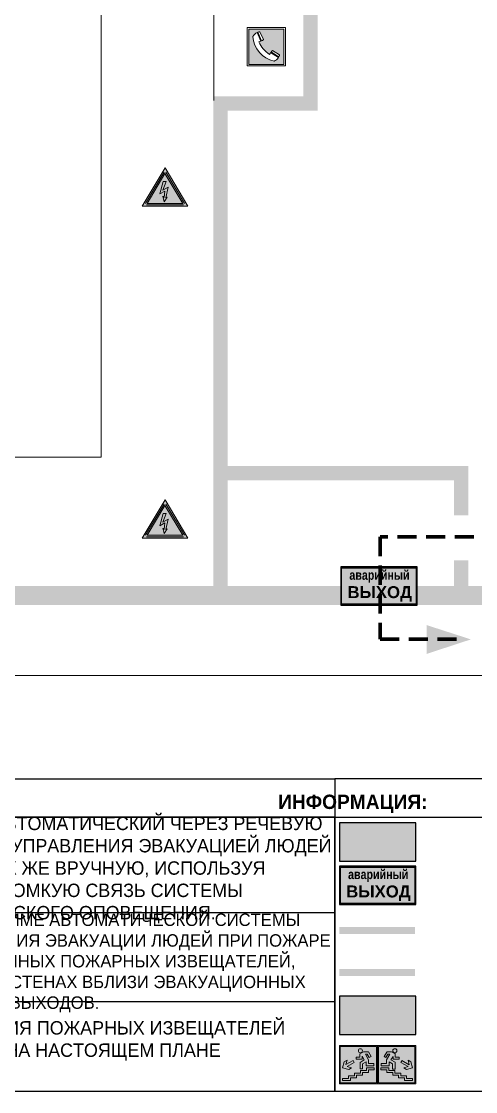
# Model space of a CAD drawing. Header units: millimetres. Extents: x 13114 to 67229, y 22859 to 38520.
# Drawn here: x 29740.4 to 29835.5, y 24698.2 to 24922.1 of the extents above; entities that cross this region are included whole.
import ezdxf

# ---------------------------------------------------------------- set-up
doc = ezdxf.new("R2010")
doc.units = ezdxf.units.MM
doc.linetypes.add('GOST2.303 4', pattern=[7, 5, -2, 0])
doc.linetypes.add('{ Wide Dash }', pattern=[12, 4, -2, 4, -2])
doc.layers.add('План_Штампы', color=7, linetype='Continuous')
doc.styles.add('обычный', font='arial.ttf')

# ---------------------------------------------------------------- blocks, each defined once
blk = doc.blocks.new('A$C41C009D9')
at = {"true_color": 0xffffff}
blk.add_hatch(color=7, dxfattribs=at).paths.add_polyline_path([(0, 8), (-16, 8), (-16, 0), (0, 0)])
h = blk.add_hatch(color=126)
h.dxf.hatch_style = 1
h.paths.add_polyline_path([(-15.8, 7.8), (-15.8, 0.2), (-0.2, 0.2), (-0.2, 7.8)])
at = {"color": 126}
for points in [[(-16, 0), (0, 0), (0, 8), (-16, 8)], [(-16, 0), (0, 0), (0, 8), (-16, 8)], [(-15.8, 7.8), (-0.2, 7.8), (-0.2, 0.2), (-15.8, 0.2)]]:
    blk.add_lwpolyline(points, close=True, dxfattribs=at)
at = {"color": 7, "true_color": 0xffffff, "insert": (-15.8, 7.3), "char_height": 2.5, "width": 15.5999, "attachment_point": 1, "style": 'обычный'}
blk.add_mtext('\\pi1.6133;{\\fArial|b1|i0|c204|p34;\\H0.8x;\\W0.8;аварийный\\H1.25x;\\W1;\\P\\pi1.2327;ВЫХОД}', dxfattribs=at)
blk = doc.blocks.new('A$C32E8229D')
at = {"true_color": 0xffffff}
blk.add_hatch(color=7, dxfattribs=at).paths.add_polyline_path([(0, 0), (0, -8), (16, -8), (16, 0)])
h = blk.add_hatch(color=126)
h.paths.add_polyline_path([(0.2, -0.2), (15.8, -0.2), (15.8, -7.8), (0.2, -7.8)])
h.paths.add_polyline_path([(13.49, -2.05), (12.08, -2.05), (11.37, -2.63, 0.162397), (11.29, -2.84), (11.29, -3.63), (10.35, -3.63), (10.35, -4.05), (11.68, -4.05), (11.68, -3.48), (12.26, -4.28), (11.29, -5.1), (11.29, -6.78), (11.85, -6.78), (11.85, -5.44), (12.8, -4.64), (12.8, -5.94), (14.46, -5.94), (14.46, -5.39), (13.45, -5.39), (13.45, -3.97), (12.46, -2.59), (13.15, -2.59), (13.69, -3.34), (14.18, -3)], flags=16)
h.paths.add_polyline_path([(10.74, -1.82, 1), (11.8, -1.82, 1)], flags=16)
h.paths.add_polyline_path([(9.39, -3.59), (5.99, -3.59), (6.56, -3.03), (5.91, -3.03), (5.1, -3.83), (5.91, -4.64), (6.56, -4.64), (5.99, -4.09), (9.39, -4.09)], flags=16)
h.paths.add_polyline_path([(4.29, -1.08), (1.72, -1.08), (1.72, -6.6), (4.29, -6.6)], flags=16)
at = {"color": 126}
blk.add_lwpolyline([(16, -8), (0, -8), (0, 0), (16, 0)], close=True, dxfattribs=at)
blk = doc.blocks.new('A$C7B4425F7')
at = {"true_color": 0xffffff}
blk.add_hatch(color=7, dxfattribs=at).paths.add_polyline_path([(0, 0), (-16, 0), (-16, -8), (0, -8)])
h = blk.add_hatch(color=126)
h.paths.add_polyline_path([(-0.2, -0.2), (-15.8, -0.2), (-15.8, -7.8), (-0.2, -7.8)])
h.paths.add_polyline_path([(-11.76, -2.03), (-11.76, -3.66), (-11.17, -3.66, -0.568275), (-11.17, -6.18), (-12.58, -6.18), (-12.58, -2.03)], flags=16)
h.paths.add_polyline_path([(-13.33, -4.12, -0.495768), (-13.59, -6.18), (-15.03, -6.18), (-15.03, -2.03), (-13.59, -2.03, -0.487973)], flags=16)
h.paths.add_polyline_path([(-10.25, -2.03), (-9.48, -2.03), (-9.48, -6.18), (-10.25, -6.18)], flags=16)
h.paths.add_polyline_path([(-13.84, -3.69), (-14.24, -3.69), (-14.24, -3.03), (-13.9, -3.03, -0.692621)], flags=0)
h.paths.add_polyline_path([(-9.15, -2.03), (-8.4, -2.03), (-8.04, -3.07), (-7.68, -2.03), (-6.93, -2.03), (-7.64, -4.1), (-6.93, -6.18), (-7.68, -6.18), (-8.04, -5.14), (-8.4, -6.18), (-9.15, -6.18), (-8.44, -4.1)], flags=16)
h.paths.add_polyline_path([(-11.76, -4.46), (-11.42, -4.46, -0.692621), (-11.36, -5.12), (-11.76, -5.12)], flags=0)
h.paths.add_polyline_path([(-13.9, -5.2), (-14.24, -5.2), (-14.24, -4.55), (-13.84, -4.55, -0.708038)], flags=0)
edge = h.paths.add_edge_path(flags=16)
edge.add_ellipse((-5.51, -4.08), major_axis=(0, 2.05), ratio=0.586184, start_angle=0, end_angle=360)
edge = h.paths.add_edge_path(flags=0)
edge.add_ellipse((-5.51, -4.08), major_axis=(0, 1.14), ratio=0.454828, start_angle=0, end_angle=360)
h.paths.add_polyline_path([(-4.13, -4.96, 0.377264), (-3.48, -4.52, 0.0555), (-3.16, -2.03), (-1.66, -2.03), (-1.66, -4.96), (-0.96, -4.96), (-0.96, -7.01), (-1.75, -7.01), (-1.75, -6.18), (-3.3, -6.18), (-3.3, -7.02), (-4.13, -7.02)], flags=16)
h.paths.add_polyline_path([(-2.73, -2.91), (-2.28, -2.91), (-2.28, -4.96), (-3.05, -4.96, 0.079136)], flags=0)
at = {"color": 126}
blk.add_lwpolyline([(-16, -8), (0, -8), (0, 0), (-16, 0)], close=True, dxfattribs=at)
blk = doc.blocks.new('вниз 3')
at = {"lineweight": 0, "true_color": 0xffffff}
h = blk.add_hatch(color=7, dxfattribs=at)
h.dxf.hatch_style = 1
h.paths.add_polyline_path([(40997.5, -4475.69), (40997.25, -4475.28), (40995.76, -4476.15), (40995.97, -4475.23), (40995.39, -4475.56), (40995.05, -4476.83), (40996.33, -4477.17), (40996.91, -4476.83), (40996, -4476.55)], flags=0)
h.paths.add_polyline_path([(40999.81, -4473.95), (41000.22, -4473.95), (41000.64, -4474.67), (41001.03, -4474.43), (41000.46, -4473.49), (41000.42, -4473.49), (40999.43, -4473.49), (40998.68, -4473.92), (40998.68, -4474.57), (40997.88, -4474.57), (40997.88, -4475), (40999.14, -4475), (40999.14, -4474.43), (40999.14, -4474.38), (40999.59, -4475.15), (40998.72, -4475.67), (40998.72, -4477.06), (40999.24, -4477.06), (40999.24, -4475.96), (40999.95, -4475.56), (40999.95, -4476.43), (41001.61, -4476.43), (41001.61, -4475.88), (41000.47, -4475.88), (41000.47, -4475.12)], flags=0)
h.paths.add_polyline_path([(40999.2, -4473.24, 1), (40998.35, -4473.24, 1)], flags=0)
h.paths.add_polyline_path([(41000.46, -4477.26), (41001.69, -4477.26), (41001.69, -4476.84), (41000.03, -4476.84), (41000.03, -4477.39), (40998.78, -4477.39), (40998.78, -4477.95), (40997.53, -4477.95), (40997.53, -4478.5), (40996.29, -4478.5), (40996.29, -4479.06), (40995.05, -4479.06), (40995.05, -4479.48), (40995.29, -4479.48), (40996.72, -4479.48), (40996.72, -4478.92), (40997.97, -4478.92), (40997.97, -4478.36), (40999.2, -4478.36), (40999.2, -4477.81), (41000.46, -4477.81)], flags=0)
h.paths.add_polyline_path([(41002.37, -4472.17), (40994.37, -4472.17), (40994.37, -4480.17), (41002.37, -4480.17)])
h.paths.add_polyline_path([(41002.16, -4479.96), (40994.57, -4479.96), (40994.57, -4472.37), (41002.16, -4472.37)], flags=16)
h.paths.add_polyline_path([(41001.61, -4475.88), (41001.61, -4476.43), (40999.95, -4476.43), (40999.95, -4475.56), (40999.24, -4475.96), (40999.24, -4477.06), (40998.72, -4477.06), (40998.72, -4475.67), (40999.59, -4475.15), (40999.14, -4474.38), (40999.14, -4474.43), (40999.14, -4475), (40997.88, -4475), (40997.88, -4474.57), (40998.68, -4474.57), (40998.68, -4473.92), (40999.43, -4473.49), (41000.42, -4473.49), (41000.46, -4473.49), (41001.03, -4474.43), (41000.64, -4474.67), (41000.22, -4473.95), (40999.81, -4473.95), (41000.47, -4475.12), (41000.47, -4475.88)], flags=0)
h.paths.add_polyline_path([(41001.69, -4476.84), (41001.69, -4477.26), (41000.46, -4477.26), (41000.46, -4477.81), (40999.2, -4477.81), (40999.2, -4478.36), (40997.97, -4478.36), (40997.97, -4478.92), (40996.72, -4478.92), (40996.72, -4479.48), (40995.05, -4479.48), (40995.05, -4479.06), (40996.29, -4479.06), (40996.29, -4478.5), (40997.53, -4478.5), (40997.53, -4477.95), (40998.78, -4477.95), (40998.78, -4477.39), (41000.03, -4477.39), (41000.03, -4476.84)], flags=0)
h.paths.add_polyline_path([(40998.35, -4473.24, -1), (40999.2, -4473.24, -1)], flags=0)
h.paths.add_polyline_path([(40997.5, -4475.69), (40996, -4476.55), (40996.91, -4476.83), (40996.33, -4477.17), (40995.05, -4476.83), (40995.39, -4475.56), (40995.97, -4475.23), (40995.76, -4476.15), (40997.25, -4475.28)], flags=0)
at = {"lineweight": 0}
h = blk.add_hatch(color=126, dxfattribs=at)
h.dxf.hatch_style = 1
h.paths.add_polyline_path([(41002.16, -4472.37), (40994.57, -4472.37), (40994.57, -4479.96), (41002.16, -4479.96)])
h.paths.add_polyline_path([(40995.97, -4475.23), (40995.76, -4476.15), (40997.25, -4475.28), (40997.5, -4475.69), (40996, -4476.55), (40996.91, -4476.83), (40996.33, -4477.17), (40995.05, -4476.83), (40995.39, -4475.56)], flags=16)
h.paths.add_polyline_path([(40997.88, -4474.57), (40998.68, -4474.57), (40998.68, -4473.92), (40999.43, -4473.49), (41000.42, -4473.49), (41000.46, -4473.49), (41001.03, -4474.43), (41000.64, -4474.67), (41000.22, -4473.95), (40999.81, -4473.95), (41000.47, -4475.12), (41000.47, -4475.88), (41001.61, -4475.88), (41001.61, -4476.43), (40999.95, -4476.43), (40999.95, -4475.56), (40999.24, -4475.96), (40999.24, -4477.06), (40998.72, -4477.06), (40998.72, -4475.67), (40999.59, -4475.15), (40999.14, -4474.38), (40999.14, -4474.43), (40999.14, -4475), (40997.88, -4475)], flags=16)
h.paths.add_polyline_path([(40998.35, -4473.24, -1), (40999.2, -4473.24, -1)], flags=16)
h.paths.add_polyline_path([(40997.53, -4477.95), (40998.78, -4477.95), (40998.78, -4477.39), (41000.03, -4477.39), (41000.03, -4476.84), (41001.69, -4476.84), (41001.69, -4477.26), (41000.46, -4477.26), (41000.46, -4477.81), (40999.2, -4477.81), (40999.2, -4478.36), (40997.97, -4478.36), (40997.97, -4478.92), (40996.72, -4478.92), (40996.72, -4479.48), (40995.05, -4479.48), (40995.05, -4479.06), (40996.29, -4479.06), (40996.29, -4478.5), (40997.53, -4478.5)], flags=16)
at = {"lineweight": 0, "true_color": 0xffffff}
h = blk.add_hatch(color=7, dxfattribs=at)
h.dxf.hatch_style = 1
h.paths.add_polyline_path([(40999.2, -4473.24, 1), (40998.35, -4473.24, 1)])
h.paths.add_polyline_path([(40999.81, -4473.95), (41000.22, -4473.95), (41000.64, -4474.67), (41001.03, -4474.43), (41000.46, -4473.49), (41000.42, -4473.49), (40999.43, -4473.49), (40998.68, -4473.92), (40998.68, -4474.57), (40997.88, -4474.57), (40997.88, -4475), (40999.14, -4475), (40999.14, -4474.43), (40999.14, -4474.38), (40999.59, -4475.15), (40998.72, -4475.67), (40998.72, -4477.06), (40999.24, -4477.06), (40999.24, -4475.96), (40999.95, -4475.56), (40999.95, -4476.43), (41001.61, -4476.43), (41001.61, -4475.88), (41000.47, -4475.88), (41000.47, -4475.12)])
h.paths.add_polyline_path([(40999.2, -4477.81), (41000.46, -4477.81), (41000.46, -4477.26), (41001.69, -4477.26), (41001.69, -4476.84), (41000.03, -4476.84), (41000.03, -4477.39), (40998.78, -4477.39), (40998.78, -4477.95), (40997.53, -4477.95), (40997.53, -4478.5), (40996.29, -4478.5), (40996.29, -4479.06), (40995.05, -4479.06), (40995.05, -4479.48), (40995.29, -4479.48), (40996.72, -4479.48), (40996.72, -4478.92), (40997.97, -4478.92), (40997.97, -4478.36), (40999.2, -4478.36)])
h.paths.add_polyline_path([(40997.5, -4475.69), (40997.25, -4475.28), (40995.76, -4476.15), (40995.97, -4475.23), (40995.39, -4475.56), (40995.05, -4476.83), (40996.33, -4477.17), (40996.91, -4476.83), (40996, -4476.55)])
at = {"color": 126, "lineweight": 0}
for points in [[(40994.37, -4472.17), (41002.37, -4472.17), (41002.37, -4480.17), (40994.37, -4480.17)], [(40994.57, -4472.37), (41002.16, -4472.37), (41002.16, -4479.96), (40994.57, -4479.96)]]:
    blk.add_lwpolyline(points, close=True, dxfattribs=at)
for points in [[(40999.14, -4474.43), (40999.14, -4475), (40997.88, -4475), (40997.88, -4474.57), (40998.68, -4474.57), (40998.68, -4473.92), (40999.43, -4473.49), (41000.42, -4473.49), (41000.46, -4473.49), (41001.03, -4474.43), (41000.64, -4474.67), (41000.22, -4473.95), (40999.81, -4473.95), (41000.47, -4475.12), (41000.47, -4475.88), (41001.61, -4475.88), (41001.61, -4476.43), (40999.95, -4476.43), (40999.95, -4475.56), (40999.24, -4475.96), (40999.24, -4477.06), (40998.72, -4477.06), (40998.72, -4475.67), (40999.59, -4475.15), (40999.14, -4474.38), (40999.14, -4474.43)], [(40995.05, -4476.83), (40995.39, -4475.56), (40995.97, -4475.23), (40995.76, -4476.15), (40997.25, -4475.28), (40997.5, -4475.69), (40996, -4476.55), (40996.91, -4476.83), (40996.33, -4477.17), (40995.05, -4476.83)], [(40995.29, -4479.48), (40995.05, -4479.48), (40995.05, -4479.06), (40996.29, -4479.06), (40996.29, -4478.5), (40997.53, -4478.5), (40997.53, -4477.95), (40998.78, -4477.95), (40998.78, -4477.39), (41000.03, -4477.39), (41000.03, -4476.84), (41001.69, -4476.84), (41001.69, -4477.26), (41000.46, -4477.26), (41000.46, -4477.81), (40999.2, -4477.81), (40999.2, -4478.36), (40997.97, -4478.36), (40997.97, -4478.92), (40996.72, -4478.92), (40996.72, -4479.48), (40995.05, -4479.48)]]:
    blk.add_lwpolyline(points, dxfattribs=at)
blk.add_circle((40998.77, -4473.24), 0.426, dxfattribs=at)
blk = doc.blocks.new('вниз')
at = {"lineweight": 0, "true_color": 0xffffff}
h = blk.add_hatch(color=7, dxfattribs=at)
h.dxf.hatch_style = 1
h.paths.add_polyline_path([(40994.51, -4472.22), (40986.51, -4472.22), (40986.51, -4480.22), (40994.51, -4480.22)])
h.paths.add_polyline_path([(40994.31, -4472.42), (40994.31, -4480.01), (40986.71, -4480.01), (40986.71, -4472.42)], flags=16)
h.paths.add_polyline_path([(40988.43, -4473.53), (40989.43, -4473.53), (40990.19, -4473.96), (40990.19, -4474.6), (40991, -4474.6), (40991, -4475.06), (40989.73, -4475.06), (40989.73, -4474.46), (40989.3, -4475.18), (40990.17, -4475.7), (40990.17, -4477.11), (40989.63, -4477.11), (40989.63, -4476.01), (40988.94, -4475.59), (40988.94, -4476.46), (40988.94, -4476.46), (40987.47, -4476.46), (40987.26, -4476.46), (40987.26, -4475.92), (40988.4, -4475.92), (40988.4, -4475.2), (40989.1, -4473.99), (40988.66, -4473.99), (40988.24, -4474.7), (40987.86, -4474.47), (40988.41, -4473.56)], flags=0)
h.paths.add_polyline_path([(40990.55, -4473.29, -1), (40989.69, -4473.29, -1)], flags=0)
h.paths.add_polyline_path([(40988.85, -4476.89), (40988.85, -4477.43), (40990.1, -4477.43), (40990.1, -4477.99), (40991.34, -4477.99), (40991.34, -4478.54), (40992.59, -4478.54), (40992.59, -4479.09), (40993.83, -4479.09), (40993.83, -4479.52), (40992.17, -4479.52), (40992.17, -4478.97), (40990.91, -4478.97), (40990.91, -4478.41), (40989.68, -4478.41), (40989.68, -4477.86), (40988.43, -4477.86), (40988.43, -4477.31), (40987.6, -4477.31), (40987.18, -4477.31), (40987.18, -4476.89)], flags=0)
h.paths.add_polyline_path([(40991.61, -4475.33), (40993.12, -4476.2), (40992.9, -4475.27), (40993.48, -4475.6), (40993.83, -4476.88), (40992.56, -4477.22), (40991.97, -4476.88), (40992.9, -4476.61), (40991.38, -4475.74), (40991.58, -4475.39)], flags=0)
h.paths.add_polyline_path([(40990.19, -4473.96), (40989.43, -4473.53), (40988.43, -4473.53), (40988.41, -4473.56), (40987.86, -4474.47), (40988.24, -4474.7), (40988.66, -4473.99), (40989.1, -4473.99), (40988.4, -4475.2), (40988.4, -4475.92), (40987.26, -4475.92), (40987.26, -4476.46), (40987.47, -4476.46), (40988.94, -4476.46), (40988.94, -4476.27), (40988.94, -4475.59), (40989.63, -4476.01), (40989.63, -4477.11), (40990.17, -4477.11), (40990.17, -4475.7), (40989.3, -4475.18), (40989.73, -4474.46), (40989.73, -4475.06), (40991, -4475.06), (40991, -4474.6), (40990.19, -4474.6)], flags=0)
h.paths.add_polyline_path([(40990.55, -4473.29, 1), (40989.69, -4473.29, 1)], flags=0)
h.paths.add_polyline_path([(40991.61, -4475.33), (40991.58, -4475.39), (40991.38, -4475.74), (40992.9, -4476.61), (40991.97, -4476.88), (40992.56, -4477.22), (40993.83, -4476.88), (40993.48, -4475.6), (40992.9, -4475.27), (40993.12, -4476.2)], flags=0)
h.paths.add_polyline_path([(40990.1, -4477.43), (40988.85, -4477.43), (40988.85, -4476.89), (40987.18, -4476.89), (40987.18, -4477.31), (40987.6, -4477.31), (40988.43, -4477.31), (40988.43, -4477.86), (40989.68, -4477.86), (40989.68, -4478.41), (40990.91, -4478.41), (40990.91, -4478.97), (40992.17, -4478.97), (40992.17, -4479.52), (40993.83, -4479.52), (40993.83, -4479.09), (40992.59, -4479.09), (40992.59, -4478.54), (40991.34, -4478.54), (40991.34, -4477.99), (40990.1, -4477.99)], flags=0)
at = {"lineweight": 0}
h = blk.add_hatch(color=126, dxfattribs=at)
h.dxf.hatch_style = 1
h.paths.add_polyline_path([(40994.31, -4472.42), (40986.71, -4472.42), (40986.71, -4480.01), (40994.31, -4480.01)])
h.paths.add_polyline_path([(40988.43, -4473.53), (40989.43, -4473.53), (40990.19, -4473.96), (40990.19, -4474.6), (40991, -4474.6), (40991, -4475.06), (40989.73, -4475.06), (40989.73, -4474.46), (40989.3, -4475.18), (40990.17, -4475.7), (40990.17, -4477.11), (40989.63, -4477.11), (40989.63, -4476.01), (40988.94, -4475.59), (40988.94, -4476.46), (40988.94, -4476.46), (40987.47, -4476.46), (40987.26, -4476.46), (40987.26, -4475.92), (40988.4, -4475.92), (40988.4, -4475.2), (40989.1, -4473.99), (40988.66, -4473.99), (40988.24, -4474.7), (40987.86, -4474.47), (40988.41, -4473.56)], flags=16)
h.paths.add_polyline_path([(40990.55, -4473.29, -1), (40989.69, -4473.29, -1)], flags=16)
h.paths.add_polyline_path([(40988.85, -4476.89), (40988.85, -4477.43), (40990.1, -4477.43), (40990.1, -4477.99), (40991.34, -4477.99), (40991.34, -4478.54), (40992.59, -4478.54), (40992.59, -4479.09), (40993.83, -4479.09), (40993.83, -4479.52), (40992.17, -4479.52), (40992.17, -4478.97), (40990.91, -4478.97), (40990.91, -4478.41), (40989.68, -4478.41), (40989.68, -4477.86), (40988.43, -4477.86), (40988.43, -4477.31), (40987.6, -4477.31), (40987.18, -4477.31), (40987.18, -4476.89)], flags=16)
h.paths.add_polyline_path([(40991.61, -4475.33), (40993.12, -4476.2), (40992.9, -4475.27), (40993.48, -4475.6), (40993.83, -4476.88), (40992.56, -4477.22), (40991.97, -4476.88), (40992.9, -4476.61), (40991.38, -4475.74), (40991.58, -4475.39)], flags=16)
at = {"lineweight": 0, "true_color": 0xffffff}
h = blk.add_hatch(color=7, dxfattribs=at)
h.dxf.hatch_style = 1
h.paths.add_polyline_path([(40989.73, -4474.46), (40989.73, -4475.06), (40991, -4475.06), (40991, -4474.6), (40990.19, -4474.6), (40990.19, -4473.96), (40989.43, -4473.53), (40988.43, -4473.53), (40988.41, -4473.56), (40987.86, -4474.47), (40988.24, -4474.7), (40988.66, -4473.99), (40989.1, -4473.99), (40988.4, -4475.2), (40988.4, -4475.92), (40987.26, -4475.92), (40987.26, -4476.46), (40987.47, -4476.46), (40988.94, -4476.46), (40988.94, -4475.59), (40989.63, -4476.01), (40989.63, -4477.11), (40990.17, -4477.11), (40990.17, -4475.7), (40989.3, -4475.18)])
h.paths.add_polyline_path([(40989.69, -4473.29, 1), (40990.55, -4473.29, 1)])
h.paths.add_polyline_path([(40991.61, -4475.33), (40991.58, -4475.39), (40991.38, -4475.74), (40992.9, -4476.61), (40991.97, -4476.88), (40992.56, -4477.22), (40993.83, -4476.88), (40993.48, -4475.6), (40992.9, -4475.27), (40993.12, -4476.2)])
h.paths.add_polyline_path([(40990.1, -4477.43), (40988.85, -4477.43), (40988.85, -4476.89), (40987.18, -4476.89), (40987.18, -4477.31), (40987.6, -4477.31), (40988.43, -4477.31), (40988.43, -4477.86), (40989.68, -4477.86), (40989.68, -4478.41), (40990.91, -4478.41), (40990.91, -4478.97), (40992.17, -4478.97), (40992.17, -4479.52), (40993.83, -4479.52), (40993.83, -4479.09), (40992.59, -4479.09), (40992.59, -4478.54), (40991.34, -4478.54), (40991.34, -4477.99), (40990.1, -4477.99)])
at = {"color": 126, "lineweight": 0}
for points in [[(40986.51, -4472.22), (40994.51, -4472.22), (40994.51, -4480.22), (40986.51, -4480.22)], [(40986.71, -4472.42), (40994.31, -4472.42), (40994.31, -4480.01), (40986.71, -4480.01)]]:
    blk.add_lwpolyline(points, close=True, dxfattribs=at)
for points in [[(40987.47, -4476.46), (40987.26, -4476.46), (40987.26, -4475.92), (40988.4, -4475.92), (40988.4, -4475.2), (40989.1, -4473.99), (40988.66, -4473.99), (40988.24, -4474.7), (40987.86, -4474.47), (40988.41, -4473.56), (40988.43, -4473.53), (40989.43, -4473.53), (40990.19, -4473.96), (40990.19, -4474.6), (40991, -4474.6), (40991, -4475.06), (40989.73, -4475.06), (40989.73, -4474.46), (40989.3, -4475.18), (40990.17, -4475.7), (40990.17, -4477.11), (40989.63, -4477.11), (40989.63, -4476.01), (40988.94, -4475.59), (40988.94, -4476.46)], [(40987.6, -4477.31), (40987.18, -4477.31), (40987.18, -4476.89), (40988.85, -4476.89), (40988.85, -4477.43), (40990.1, -4477.43), (40990.1, -4477.99), (40991.34, -4477.99), (40991.34, -4478.54), (40992.59, -4478.54), (40992.59, -4479.09), (40993.83, -4479.09), (40993.83, -4479.52), (40992.17, -4479.52), (40992.17, -4478.97), (40990.91, -4478.97), (40990.91, -4478.41), (40989.68, -4478.41), (40989.68, -4477.86), (40988.43, -4477.86), (40988.43, -4477.31), (40987.6, -4477.31)], [(40987.47, -4476.46), (40988.94, -4476.46), (40988.94, -4476.27)], [(40991.58, -4475.39), (40991.38, -4475.74), (40992.9, -4476.61), (40991.97, -4476.88), (40992.56, -4477.22), (40993.83, -4476.88), (40993.48, -4475.6), (40992.9, -4475.27), (40993.12, -4476.2), (40991.61, -4475.33), (40991.58, -4475.39)]]:
    blk.add_lwpolyline(points, dxfattribs=at)
blk.add_circle((40990.12, -4473.29), 0.432, dxfattribs=at)
blk = doc.blocks.new('A$C456E1F9C')
at = {"lineweight": 5}
h = blk.add_hatch(color=242, dxfattribs=at)
h.paths.add_polyline_path([(0.51, -1.47), (0.51, -13.26), (12.29, -13.26), (12.29, -1.47)])
h.paths.add_polyline_path([(5.42, -4.95, -0.254479), (4.78, -5.4), (3.52, -2.53, -0.209735), (4.23, -2.4)], flags=16)
h.paths.add_polyline_path([(8.53, -8.6), (10.87, -10.17), (10.54, -10.76), (8.03, -9.13, -0.192251)], flags=16)
h.paths.add_polyline_path([(4.61, -5.49, 0.005518), (3.87, -5.72, 0.128647), (7.49, -10.01, 0.00809), (7.83, -9.33), (10.47, -10.97, -0.16736), (8.99, -12.25, -0.327862), (1.95, -3.95, -0.166952), (3.36, -2.62)], flags=16)
at = {"color": 242, "lineweight": 5}
for p, q in [((0, -13.77), (0, -0.97)), ((12.8, -0.97), (0, -0.97)), ((4.61, -5.49), (3.36, -2.62)), ((3.52, -2.53), (4.78, -5.4)), ((4.23, -2.4), (5.42, -4.95)), ((12.8, -13.77), (12.8, -0.97)), ((7.83, -9.33), (10.47, -10.97)), ((8.03, -9.13), (10.54, -10.76)), ((10.81, -10.12), (8.53, -8.6)), ((10.54, -10.76), (10.8, -10.3)), ((10.8, -10.3), (10.81, -10.12)), ((0, -13.77), (12.8, -13.77))]:
    blk.add_line(p, q, dxfattribs=at)
blk.add_lwpolyline([(0.51, -1.47), (12.29, -1.47), (12.29, -13.26), (0.51, -13.26)], close=True, dxfattribs=at)
for centre, radius, start, end in [((4.59, -5.34), 2.99, 114.2845, 152.1974), ((4.02, -3.27), 0.891, 76.3284, 123.7092), ((11.12, -3.31), 9.19, 183.9915, 256.6009), ((14.98, -39.1), 35.17, 107.1487, 108.4135), ((13.86, -0.94), 11.08, 205.5536, 234.8762), ((4.68, -4.59), 0.824, 276.9621, 334.0723), ((-13.31, 0.8), 23.44, 332.5487, 334.4027), ((8.94, -9.5), 0.989, 114.4092, 157.9388), ((7.87, -9.46), 3, 291.9291, 329.9329)]:
    blk.add_arc(centre, radius, start, end, dxfattribs=at)
blk = doc.blocks.new('A$C3E6D3DDE')
at = {"lineweight": 5}
h = blk.add_hatch(color=40, dxfattribs=at)
h.paths.add_polyline_path([(24.1, 1.45), (16.46, -11.35), (31.74, -11.35)])
h.paths.add_polyline_path([(24.09, -0.46), (30.03, -10.41), (18.14, -10.41)], flags=16)
h.paths.add_polyline_path([(24.54, -3.08), (23.41, -6.02), (25.13, -5.01), (24.33, -8.5), (24.82, -8.27), (23.79, -9.86), (23.4, -8.04), (23.8, -8.43), (24.04, -6.29), (22.39, -7.25), (23.44, -3.08)], flags=0)
h = blk.add_hatch(color=256, dxfattribs=at)
h.paths.add_polyline_path([(24.37, 0.03, 0.567511), (23.82, 0.03), (17.59, -10.4, 0.582454), (17.86, -10.88), (30.32, -10.88, 0.582149), (30.6, -10.4)])
h.paths.add_polyline_path([(24.09, -0.46), (18.14, -10.41), (30.03, -10.41)], flags=16)
h.paths.add_polyline_path([(24.54, -3.08), (23.41, -6.02), (25.13, -5.01), (24.33, -8.5), (24.82, -8.27), (23.79, -9.86), (23.4, -8.04), (23.8, -8.43), (24.04, -6.29), (22.39, -7.25), (23.44, -3.08)], flags=0)
h = blk.add_hatch(color=40, dxfattribs=at)
h.paths.add_polyline_path([(24.09, -0.46), (18.14, -10.41), (30.03, -10.41)])
h.paths.add_polyline_path([(24.82, -8.27), (23.79, -9.86), (23.4, -8.04), (23.8, -8.43), (24.04, -6.29), (22.39, -7.25), (23.44, -3.08), (24.54, -3.08), (23.41, -6.02), (25.13, -5.01), (24.33, -8.5)], flags=16)
at = {"color": 40, "lineweight": 5}
for p, q in [((16.46, -11.35), (24.1, 1.45)), ((24.1, 1.45), (31.74, -11.35))]:
    blk.add_line(p, q, dxfattribs=at)
at = {"lineweight": 5}
for p, q in [((17.59, -10.4), (23.82, 0.03)), ((24.37, 0.03), (30.6, -10.4)), ((18.14, -10.41), (24.09, -0.46)), ((23.44, -3.08), (22.39, -7.25)), ((23.41, -6.02), (24.54, -3.08)), ((24.54, -3.08), (23.44, -3.08)), ((24.09, -0.46), (30.03, -10.41)), ((22.39, -7.25), (24.04, -6.29)), ((25.13, -5.01), (23.41, -6.02)), ((24.04, -6.29), (23.8, -8.43)), ((24.33, -8.5), (25.13, -5.01)), ((18.14, -10.41), (30.03, -10.41)), ((23.8, -8.43), (23.4, -8.04)), ((23.4, -8.04), (23.79, -9.86)), ((23.79, -9.86), (24.82, -8.27)), ((24.82, -8.27), (24.33, -8.5)), ((17.86, -10.88), (30.32, -10.88))]:
    blk.add_line(p, q, dxfattribs=at)
at = {"color": 50, "lineweight": 5}
blk.add_line((31.74, -11.35), (16.46, -11.35), dxfattribs=at)

msp = doc.modelspace()

# ---------------------------------------------------------------- linework, layer by layer
at = {"lineweight": 0}
for points, const_width in [([(29782.13, 24801.99), (29782.13, 24904.87), (29800.96, 24904.87), (29800.96, 24963.19)], 3), ([(29782.13, 24827.55), (29832.51, 24827.55), (29832.51, 24818.76)], 3), ([(29832.51, 24801.99), (29832.51, 24809.35)], 3), ([(29808.88, 24801.99), (29576.14, 24801.99)], 4), ([(29898.14, 24801.99), (29821.47, 24801.99)], 4)]:
    msp.add_lwpolyline(points, dxfattribs=dict(at, const_width=const_width))
for points in [[(29635.67, 24905.08), (29660.34, 24905.08), (29660.34, 24830.92), (29757.13, 24830.92), (29757.13, 24924.96), (29780.71, 24924.96), (29780.71, 24905.5), (29780.71, 24955.07), (29799.63, 24955.07)], [(29443.01, 24776.67), (29443.01, 24785.26), (29882.35, 24785.26), (29882.35, 24773.53)]]:
    msp.add_lwpolyline(points, dxfattribs=at)
at = {"color": 126, "linetype": '{ Wide Dash }', "lineweight": 100, "true_color": 0x008754}
msp.add_lwpolyline([(29859.15, 24814.24), (29815.5, 24814.24), (29815.5, 24792.85), (29833.09, 24792.85)], dxfattribs=at)
for points in [[(29684.28, 24763.66), (29806, 24763.66), (29806, 24698.21), (29684.28, 24698.21)], [(29684.28, 24763.66), (29806, 24763.66), (29806, 24755.61), (29684.28, 24755.61)], [(29806, 24755.61), (29949.77, 24755.61), (29949.77, 24763.66), (29806, 24763.66)], [(29684.28, 24755.61), (29806, 24755.61), (29806, 24735.61), (29684.28, 24735.61)], [(29806, 24755.61), (29949.77, 24755.61), (29949.77, 24698.21), (29806, 24698.21)], [(29806, 24735.61), (29684.28, 24735.61), (29684.28, 24717.04), (29806, 24717.04)]]:
    msp.add_lwpolyline(points, close=True)
at = {"color": 126, "lineweight": 80, "true_color": 0x008754, "const_width": 1.5}
msp.add_lwpolyline([(29822.78, 24731.92), (29806.99, 24731.92)], dxfattribs=at)
at = {"color": 126, "linetype": 'GOST2.303 4', "lineweight": 80, "true_color": 0x008754, "const_width": 1.5}
msp.add_lwpolyline([(29822.79, 24723.12), (29806.99, 24723.12)], dxfattribs=at)
at = {"layer": 'План_Штампы', "color": 126, "true_color": 0x008754}
msp.add_solid([(29825.27, 24789.77), (29825.29, 24795.78), (29834.51, 24792.8)], dxfattribs=at)

# ---------------------------------------------------------------- block references
at = {"xscale": 0.625, "yscale": 0.625, "zscale": 0.625}
for name, p in [('A$C456E1F9C', (29787.68, 24921.38)), ('A$C3E6D3DDE', (29755.42, 24890.51)), ('A$C3E6D3DDE', (29755.42, 24821.08))]:
    msp.add_blockref(name, p, dxfattribs=at)
for p in [(29823.26, 24799.97), (29822.99, 24737.36)]:
    msp.add_blockref('A$C41C009D9', p)
at = {"color": 126, "true_color": 0x008754}
for name, p in [('вниз 3', (-11187.39, 29180)), ('вниз', (-11171.52, 29180.04)), ('вниз', (-11171.52, 29180.04))]:
    msp.add_blockref(name, p, dxfattribs=at)
at = {"layer": 'План_Штампы'}
msp.add_blockref('A$C7B4425F7', (29822.99, 24754.44), dxfattribs=at)
at = {"layer": 'План_Штампы', "color": 126, "true_color": 0x008754, "xscale": -1}
msp.add_blockref('A$C32E8229D', (29822.99, 24718.17), dxfattribs=at)

# ---------------------------------------------------------------- texts
at = {"lineweight": 0, "attachment_point": 5, "style": 'обычный'}
for s, insert, char_height, width in [('{\\fProxima Nova Rg|b1|i0|c204|p2;ИНФОРМАЦИЯ:\\H1.1997x; }', (29809.8, 24758.39), 3, 175.1736), ('{\\fProxima Nova Rg|b0|i0|c204|p2;СПОСОБ ОПОВЕЩЕНИЯ АВТОМАТИЧЕСКИЙ ЧЕРЕЗ РЕЧЕВУЮ СИСТЕМУ ОПОВЕЩЕНИЯ И УПРАВЛЕНИЯ ЭВАКУАЦИЕЙ ЛЮДЕЙ ПРИ ПОЖАРЕ , А ТАК ЖЕ ВРУЧНУЮ, ИСПОЛЬЗУЯ ВНУТРЕННЮЮ ГРОМКУЮ СВЯЗЬ СИСТЕМЫ ТЕХНОЛОГИЧЕСКОГО ОПОВЕЩЕНИЯ.}', (29745.9, 24744.57), 2.8, 118.5618), ('{\\fProxima Nova Rg|b0|i0|c204|p2;\\P\\pt7.8;ЗАПУСК В РУЧНОМ РЕЖИМЕ АВТОМАТИЧЕСКОЙ СИСТЕМЫ ОПОВЕЩЕНИЯ  И УПРАВЛЕНИЯ ЭВАКУАЦИИ ЛЮДЕЙ ПРИ ПОЖАРЕ ПРОИЗВОДИТСЯ ОТ РУЧНЫХ ПОЖАРНЫХ ИЗВЕЩАТЕЛЕЙ, УСТАНАНОВЛЕННЫХ НА СТЕНАХ ВБЛИЗИ ЭВАКУАЦИОННЫХ ВЫХОДОВ. }', (29747.35, 24727.28), 2.6, 121.7868), ('\\pt8.4;{\\fProxima Nova Rg|b0|i0|c204|p2;\\PМЕСТА РАСПОЛОЖЕНИЯ ПОЖАРНЫХ ИЗВЕЩАТЕЛЕЙ ОБОЗНАЧЕНЫ НА НАСТОЯЩЕМ ПЛАНЕ}', (29745.71, 24711.14), 2.8, 118.5618)]:
    msp.add_mtext(s, dxfattribs=dict(at, insert=insert, char_height=char_height, width=width))

doc.saveas('drawing.dxf')
